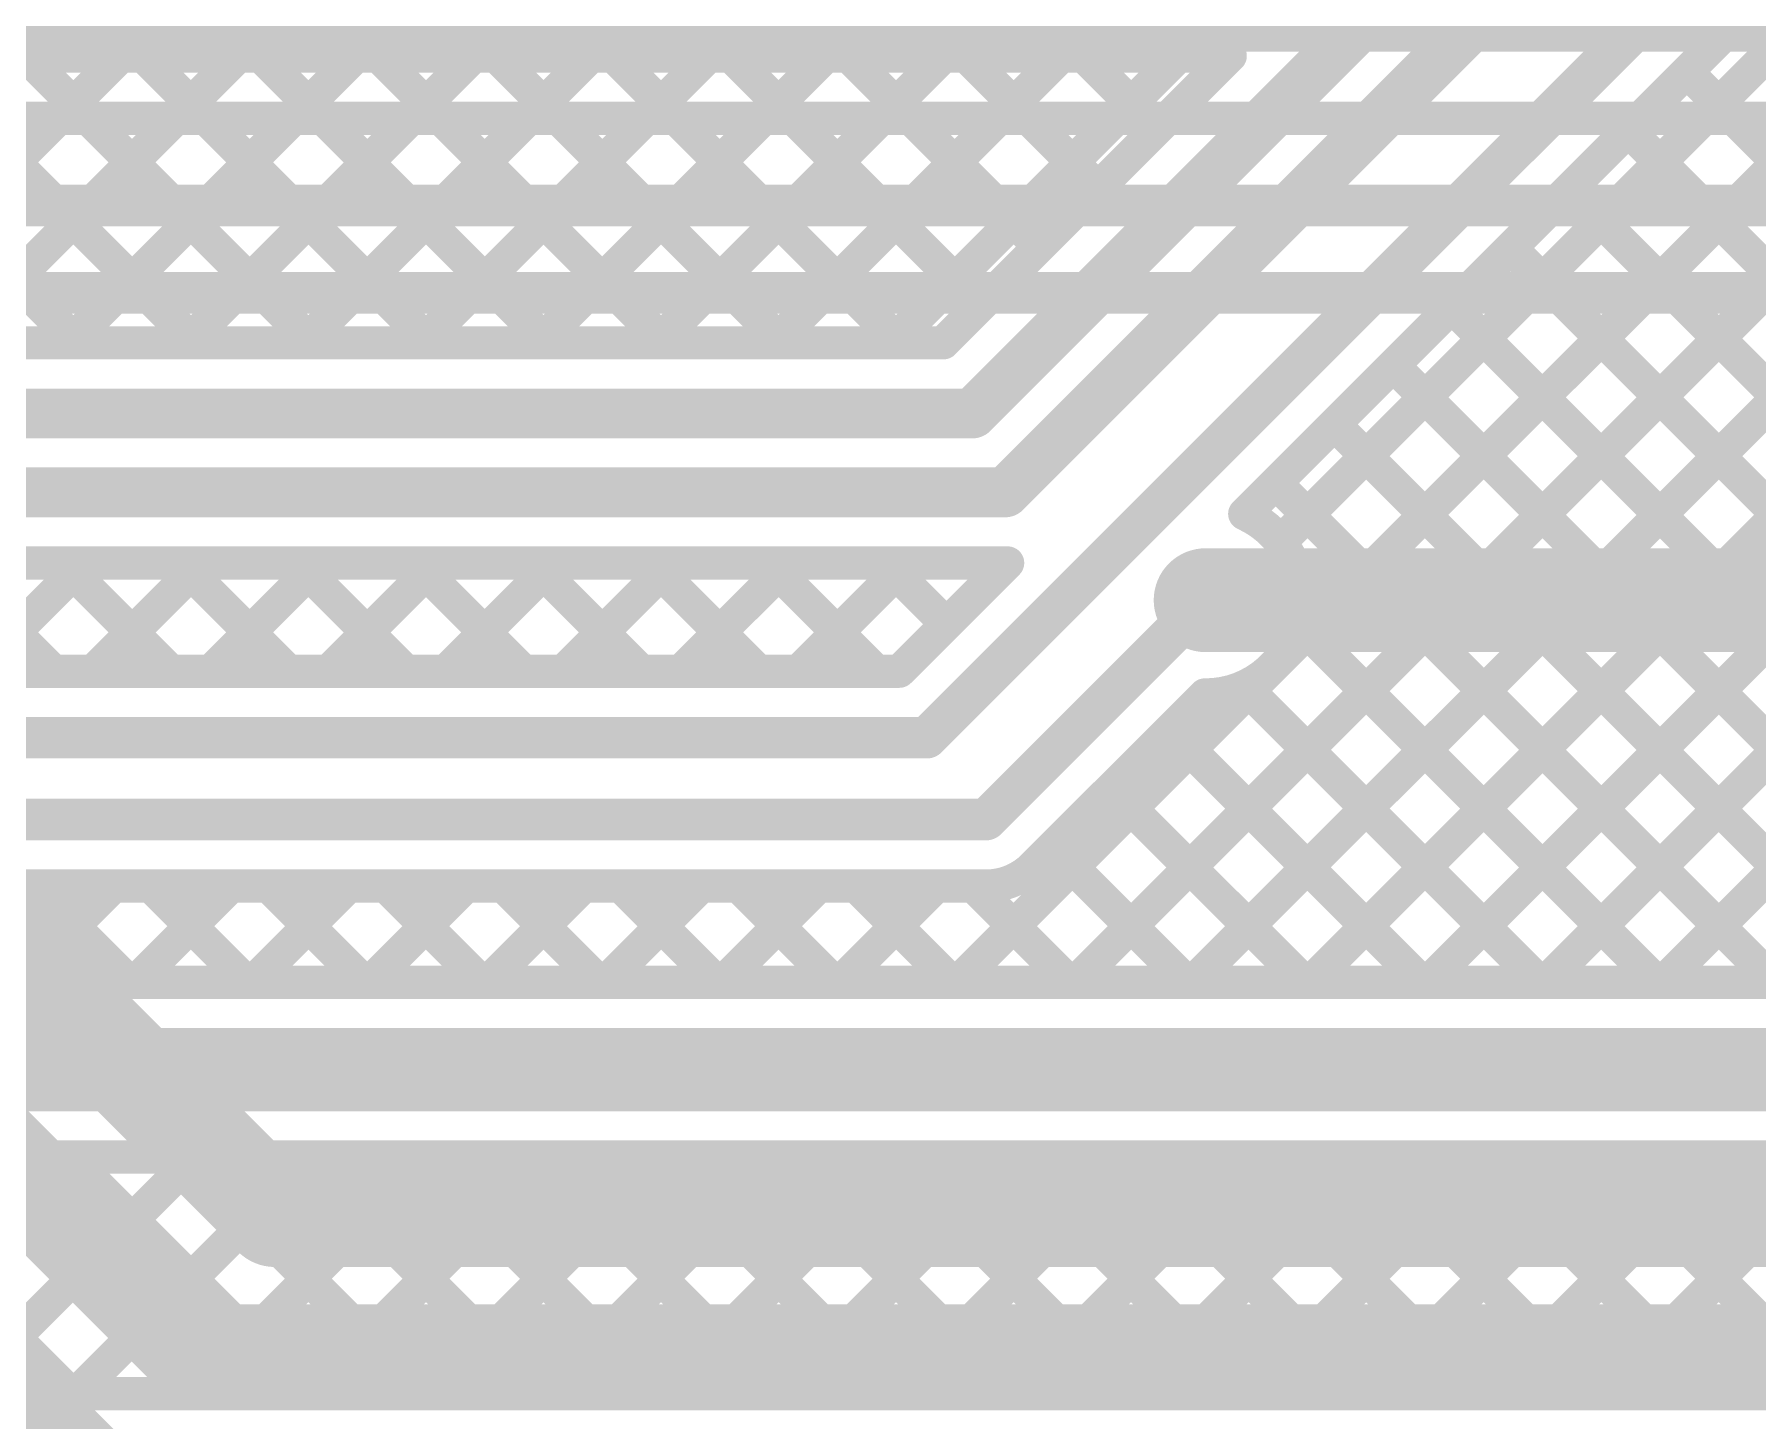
# Model space of a CAD drawing. Header units: millimetres. Extents: x 0 to 214, y 0 to 214.
# Drawn here: x 3.6441 to 4.0588, y 2.8385 to 3.1722 of the extents above; entities that cross this region are included whole.
import ezdxf

# ---------------------------------------------------------------- set-up
doc = ezdxf.new("R2010")
doc.units = ezdxf.units.MM
doc.header["$MEASUREMENT"] = 0
for name, color, linetype in [('BottomLayer', 5, 'Continuous'), ('BottomSolder', 6, 'Continuous'), ('TopLayer', 1, 'Continuous'), ('TopSolder', 216, 'Continuous'), ('ViaHoleLayer', 16, 'Continuous')]:
    doc.layers.add(name, color=color, linetype=linetype)

msp = doc.modelspace()

# ---------------------------------------------------------------- hatches: boundary and pattern name
at = {"layer": 'BottomLayer'}
h = msp.add_hatch(color=5, dxfattribs=at)
edge = h.paths.add_edge_path()
edge.add_arc((3.926, 3.036), 0.01181, 0, 360)
at = {"layer": 'BottomSolder'}
h = msp.add_hatch(color=6, dxfattribs=at)
edge = h.paths.add_edge_path()
edge.add_arc((3.926, 3.036), 0.00991, 0, 360)
at = {"layer": 'TopLayer'}
h = msp.add_hatch(color=1, dxfattribs=at)
edge = h.paths.add_edge_path()
edge.add_arc((3.926, 3.036), 0.01181, 0, 360)
at = {"layer": 'TopSolder'}
h = msp.add_hatch(color=216, dxfattribs=at)
edge = h.paths.add_edge_path()
edge.add_arc((3.926, 3.036), 0.00991, 0, 360)
at = {"layer": 'ViaHoleLayer'}
h = msp.add_hatch(color=16, dxfattribs=at)
edge = h.paths.add_edge_path()
edge.add_arc((3.926, 3.036), 0.00591, 0, 360)

# ---------------------------------------------------------------- linework, layer by layer
at = {"layer": 'BottomLayer'}
for points, const_width in [([(3.39665, 3.19335), (3.702, 2.888)], 0.025), ([(3.589, 3.173), (4.9071, 3.173)], 0.01), ([(3.568, 3.152), (4.8984, 3.152)], 0.008), ([(3.549, 3.131), (4.8897, 3.131)], 0.01), ([(3.525, 3.11), (4.881, 3.11)], 0.01), ([(3.926, 3.036), (4.8427, 3.036)], 0.025), ([(3.537, 3.001), (3.684, 2.854)], 0.025), ([(3.533, 2.949), (3.664, 2.818)], 0.025), ([(3.702, 2.888), (5.786, 2.888)], 0.025), ([(3.684, 2.854), (5.686, 2.854)], 0.025)]:
    msp.add_lwpolyline(points, dxfattribs=dict(at, const_width=const_width))
at = {"layer": 'BottomLayer', "const_width": 0.0125}
for points in [[(3.91975, 3.036, 1), (3.93225, 3.036, 1)], [(3.69575, 2.888, 1), (3.70825, 2.888, 1)], [(3.69575, 2.888, 1), (3.70825, 2.888, 1)], [(3.67775, 2.854, 1), (3.69025, 2.854, 1)], [(3.67775, 2.854, 1), (3.69025, 2.854, 1)]]:
    msp.add_lwpolyline(points, format="xyb", close=True, dxfattribs=at)
at = {"layer": 'TopLayer'}
for points, const_width in [([(3.89452, 2.944), (5.04922, 4.0987)], 0.008), ([(3.94269, 3.02045), (5.02094, 4.0987)], 0.008), ([(3.94399, 3.05003), (4.99266, 4.0987)], 0.008), ([(4.03595, 2.944), (5.16605, 4.07411)], 0.008), ([(3.92281, 2.944), (5.00758, 4.02878)], 0.008), ([(3.95109, 2.944), (5.01382, 4.00673)], 0.008), ([(3.86991, 3.08095), (4.78663, 3.99768)], 0.012), ([(3.87778, 3.06195), (4.81222, 3.9964)], 0.012), ([(3.97938, 2.944), (5.02735, 3.99198)], 0.008), ([(4.00766, 2.944), (5.04766, 3.984)], 0.008), ([(3.8589, 3.0029), (4.084, 3.228)], 0.01), ([(3.93541, 3.05678), (4.08382, 3.20519)], 0.008), ([(4.05596, 3.17734), (4.2893, 2.944)], 0.008), ([(3.48211, 3.167), (3.93191, 3.167)], 0.008), ([(3.58547, 3.167), (3.65451, 3.09795)], 0.008), ([(3.59593, 3.09795), (3.66497, 3.167)], 0.008), ([(3.61375, 3.167), (3.6828, 3.09795)], 0.008), ([(3.62421, 3.09795), (3.69326, 3.167)], 0.008), ([(3.64203, 3.167), (3.71108, 3.09795)], 0.008), ([(3.6525, 3.09795), (3.72154, 3.167)], 0.008), ([(3.67032, 3.167), (3.73936, 3.09795)], 0.008), ([(3.68078, 3.09795), (3.74983, 3.167)], 0.008), ([(3.6986, 3.167), (3.76765, 3.09795)], 0.008), ([(3.70907, 3.09795), (3.77811, 3.167)], 0.008), ([(3.72689, 3.167), (3.79593, 3.09795)], 0.008), ([(3.73735, 3.09795), (3.8064, 3.167)], 0.008), ([(3.75517, 3.167), (3.82422, 3.09795)], 0.008), ([(3.76563, 3.09795), (3.83468, 3.167)], 0.008), ([(3.78346, 3.167), (3.8525, 3.09795)], 0.008), ([(3.79392, 3.09795), (3.86296, 3.167)], 0.008), ([(3.81174, 3.167), (3.87183, 3.10691)], 0.008), ([(3.8222, 3.09795), (3.89125, 3.167)], 0.008), ([(3.84002, 3.167), (3.88597, 3.12106)], 0.008), ([(3.85049, 3.09795), (3.91953, 3.167)], 0.008), ([(3.86287, 3.09795), (3.93191, 3.167)], 0.008), ([(3.86831, 3.167), (3.90011, 3.1352)], 0.008), ([(3.89659, 3.167), (3.91425, 3.14934)], 0.008), ([(3.92488, 3.167), (3.92839, 3.16348)], 0.008), ([(4.04182, 3.16319), (4.26101, 2.944)], 0.008), ([(4.02768, 3.14905), (4.23273, 2.944)], 0.008), ([(4.01354, 3.13491), (4.20445, 2.944)], 0.008), ([(3.99939, 3.12077), (4.17616, 2.944)], 0.008), ([(3.98525, 3.10662), (4.14788, 2.944)], 0.008), ([(3.40458, 3.09795), (3.86287, 3.09795)], 0.008), ([(3.97111, 3.09248), (4.11959, 2.944)], 0.008), ([(3.30285, 3.08095), (3.86991, 3.08095)], 0.012), ([(3.95697, 3.07834), (4.09131, 2.944)], 0.008), ([(3.28099, 3.06195), (3.87778, 3.06195)], 0.012), ([(3.94283, 3.0642), (4.06302, 2.944)], 0.008), ([(3.31561, 3.04495), (3.87778, 3.04495)], 0.008), ([(3.62267, 3.04495), (3.64872, 3.0189)], 0.008), ([(3.63001, 3.0189), (3.65607, 3.04495)], 0.008), ([(3.65095, 3.04495), (3.67701, 3.0189)], 0.008), ([(3.65829, 3.0189), (3.68435, 3.04495)], 0.008), ([(3.67923, 3.04495), (3.70529, 3.0189)], 0.008), ([(3.68658, 3.0189), (3.71263, 3.04495)], 0.008), ([(3.70751, 3.04495), (3.73357, 3.0189)], 0.008), ([(3.71486, 3.0189), (3.74092, 3.04495)], 0.008), ([(3.7358, 3.04495), (3.76185, 3.0189)], 0.008), ([(3.74315, 3.0189), (3.7692, 3.04495)], 0.008), ([(3.76408, 3.04495), (3.79014, 3.0189)], 0.008), ([(3.77143, 3.0189), (3.79749, 3.04495)], 0.008), ([(3.79236, 3.04495), (3.81842, 3.0189)], 0.008), ([(3.79972, 3.0189), (3.82577, 3.04495)], 0.008), ([(3.82065, 3.04495), (3.8467, 3.0189)], 0.008), ([(3.828, 3.0189), (3.85406, 3.04495)], 0.008), ([(3.84893, 3.04495), (3.86363, 3.03026)], 0.008), ([(3.85227, 3.0189), (3.87834, 3.04496)], 0.008), ([(3.87319, 2.98319), (3.926, 3.036)], 0.01), ([(3.94816, 3.03058), (4.03474, 2.944)], 0.008), ([(3.86624, 2.944), (3.94155, 3.01931)], 0.008), ([(3.31561, 3.0189), (3.85227, 3.0189)], 0.008), ([(3.93529, 3.01517), (4.00646, 2.944)], 0.008), ([(3.88452, 2.97189), (3.92582, 3.01319)], 0.008), ([(3.28099, 3.0029), (3.8589, 3.0029)], 0.01), ([(3.9174, 3.00477), (3.97817, 2.944)], 0.008), ([(3.90326, 2.99063), (3.94989, 2.944)], 0.008), ([(3.28097, 2.98319), (3.87319, 2.98319)], 0.01), ([(3.88912, 2.97649), (3.9216, 2.944)], 0.008), ([(3.48528, 2.96719), (3.87319, 2.96719)], 0.008), ([(3.63997, 2.944), (3.66316, 2.96719)], 0.008), ([(3.64386, 2.96719), (3.66705, 2.944)], 0.008), ([(3.66825, 2.944), (3.69144, 2.96719)], 0.008), ([(3.67214, 2.96719), (3.69534, 2.944)], 0.008), ([(3.69653, 2.944), (3.71973, 2.96719)], 0.008), ([(3.70043, 2.96719), (3.72362, 2.944)], 0.008), ([(3.72482, 2.944), (3.74801, 2.96719)], 0.008), ([(3.72871, 2.96719), (3.7519, 2.944)], 0.008), ([(3.7531, 2.944), (3.7763, 2.96719)], 0.008), ([(3.75699, 2.96719), (3.78019, 2.944)], 0.008), ([(3.78139, 2.944), (3.80458, 2.96719)], 0.008), ([(3.78527, 2.96719), (3.80847, 2.944)], 0.008), ([(3.80967, 2.944), (3.83286, 2.96719)], 0.008), ([(3.81356, 2.96719), (3.83675, 2.944)], 0.008), ([(3.83796, 2.944), (3.86115, 2.96719)], 0.008), ([(3.84184, 2.96719), (3.86503, 2.944)], 0.008), ([(3.87013, 2.96719), (3.89332, 2.944)], 0.008), ([(3.48598, 2.944), (4.48362, 2.944)], 0.008), ([(3.446, 2.923), (4.49232, 2.923)], 0.02), ([(3.54326, 2.902), (4.4798, 2.902)], 0.008), ([(3.59591, 2.902), (3.65291, 2.845)], 0.008), ([(3.59753, 2.845), (3.65453, 2.902)], 0.008), ([(3.6242, 2.902), (3.6812, 2.845)], 0.008), ([(3.62582, 2.845), (3.68282, 2.902)], 0.008), ([(3.65248, 2.902), (3.70948, 2.845)], 0.008), ([(3.6541, 2.845), (3.7111, 2.902)], 0.008), ([(3.68077, 2.902), (3.73777, 2.845)], 0.008), ([(3.68239, 2.845), (3.73939, 2.902)], 0.008), ([(3.70905, 2.902), (3.76605, 2.845)], 0.008), ([(3.71067, 2.845), (3.76767, 2.902)], 0.008), ([(3.73733, 2.902), (3.79433, 2.845)], 0.008), ([(3.73896, 2.845), (3.79596, 2.902)], 0.008), ([(3.76562, 2.902), (3.82262, 2.845)], 0.008), ([(3.76724, 2.845), (3.82424, 2.902)], 0.008), ([(3.7939, 2.902), (3.8509, 2.845)], 0.008), ([(3.79552, 2.845), (3.85252, 2.902)], 0.008), ([(3.82219, 2.902), (3.87919, 2.845)], 0.008), ([(3.82381, 2.845), (3.88081, 2.902)], 0.008), ([(3.85047, 2.902), (3.90747, 2.845)], 0.008), ([(3.85209, 2.845), (3.90909, 2.902)], 0.008), ([(3.87875, 2.902), (3.93575, 2.845)], 0.008), ([(3.88038, 2.845), (3.93738, 2.902)], 0.008), ([(3.90703, 2.902), (3.96403, 2.845)], 0.008), ([(3.90866, 2.845), (3.96566, 2.902)], 0.008), ([(3.93532, 2.902), (3.99232, 2.845)], 0.008), ([(3.93695, 2.845), (3.99395, 2.902)], 0.008), ([(3.9636, 2.902), (4.0206, 2.845)], 0.008), ([(3.96523, 2.845), (4.02223, 2.902)], 0.008), ([(3.99189, 2.902), (4.04889, 2.845)], 0.008), ([(3.99351, 2.845), (4.05051, 2.902)], 0.008), ([(4.02017, 2.902), (4.07717, 2.845)], 0.008), ([(4.0218, 2.845), (4.0788, 2.902)], 0.008), ([(4.04846, 2.902), (4.10546, 2.845)], 0.008), ([(4.05008, 2.845), (4.10708, 2.902)], 0.008), ([(3.51996, 2.845), (4.4228, 2.845)], 0.008)]:
    msp.add_lwpolyline(points, dxfattribs=dict(at, const_width=const_width))
for points, const_width in [([(3.64003, 3.167, 1), (3.64403, 3.167, 1)], 0.004), ([(3.66297, 3.167, 1), (3.66697, 3.167, 1)], 0.004), ([(3.66832, 3.167, 1), (3.67232, 3.167, 1)], 0.004), ([(3.69126, 3.167, 1), (3.69526, 3.167, 1)], 0.004), ([(3.6966, 3.167, 1), (3.7006, 3.167, 1)], 0.004), ([(3.71954, 3.167, 1), (3.72354, 3.167, 1)], 0.004), ([(3.72489, 3.167, 1), (3.72889, 3.167, 1)], 0.004), ([(3.74783, 3.167, 1), (3.75183, 3.167, 1)], 0.004), ([(3.75317, 3.167, 1), (3.75717, 3.167, 1)], 0.004), ([(3.77611, 3.167, 1), (3.78011, 3.167, 1)], 0.004), ([(3.78146, 3.167, 1), (3.78546, 3.167, 1)], 0.004), ([(3.8044, 3.167, 1), (3.8084, 3.167, 1)], 0.004), ([(3.80974, 3.167, 1), (3.81374, 3.167, 1)], 0.004), ([(3.83268, 3.167, 1), (3.83668, 3.167, 1)], 0.004), ([(3.83802, 3.167, 1), (3.84202, 3.167, 1)], 0.004), ([(3.86097, 3.167, 1), (3.86497, 3.167, 1)], 0.004), ([(3.86631, 3.167, 1), (3.87031, 3.167, 1)], 0.004), ([(3.88925, 3.167, 1), (3.89325, 3.167, 1)], 0.004), ([(3.89459, 3.167, 1), (3.89859, 3.167, 1)], 0.004), ([(3.91753, 3.167, 1), (3.92153, 3.167, 1)], 0.004), ([(3.92288, 3.167, 1), (3.92688, 3.167, 1)], 0.004), ([(3.92991, 3.167, 1), (3.93391, 3.167, 1)], 0.004), ([(3.92991, 3.167, 1), (3.93391, 3.167, 1)], 0.004), ([(3.92639, 3.16348, 1), (3.93039, 3.16348, 1)], 0.004), ([(4.03982, 3.16319, 1), (4.04382, 3.16319, 1)], 0.004), ([(3.91225, 3.14934, 1), (3.91625, 3.14934, 1)], 0.004), ([(4.02568, 3.14905, 1), (4.02968, 3.14905, 1)], 0.004), ([(3.89811, 3.1352, 1), (3.90211, 3.1352, 1)], 0.004), ([(4.01154, 3.13491, 1), (4.01554, 3.13491, 1)], 0.004), ([(3.88397, 3.12106, 1), (3.88797, 3.12106, 1)], 0.004), ([(3.99739, 3.12077, 1), (4.00139, 3.12077, 1)], 0.004), ([(3.86983, 3.10691, 1), (3.87383, 3.10691, 1)], 0.004), ([(3.98325, 3.10662, 1), (3.98725, 3.10662, 1)], 0.004), ([(3.6505, 3.09795, 1), (3.6545, 3.09795, 1)], 0.004), ([(3.65251, 3.09795, 1), (3.65651, 3.09795, 1)], 0.004), ([(3.67878, 3.09795, 1), (3.68278, 3.09795, 1)], 0.004), ([(3.6808, 3.09795, 1), (3.6848, 3.09795, 1)], 0.004), ([(3.70707, 3.09795, 1), (3.71107, 3.09795, 1)], 0.004), ([(3.70908, 3.09795, 1), (3.71308, 3.09795, 1)], 0.004), ([(3.73535, 3.09795, 1), (3.73935, 3.09795, 1)], 0.004), ([(3.73736, 3.09795, 1), (3.74136, 3.09795, 1)], 0.004), ([(3.76363, 3.09795, 1), (3.76763, 3.09795, 1)], 0.004), ([(3.76565, 3.09795, 1), (3.76965, 3.09795, 1)], 0.004), ([(3.79192, 3.09795, 1), (3.79592, 3.09795, 1)], 0.004), ([(3.79393, 3.09795, 1), (3.79793, 3.09795, 1)], 0.004), ([(3.8202, 3.09795, 1), (3.8242, 3.09795, 1)], 0.004), ([(3.82222, 3.09795, 1), (3.82622, 3.09795, 1)], 0.004), ([(3.84849, 3.09795, 1), (3.85249, 3.09795, 1)], 0.004), ([(3.8505, 3.09795, 1), (3.8545, 3.09795, 1)], 0.004), ([(3.86087, 3.09795, 1), (3.86487, 3.09795, 1)], 0.004), ([(3.86087, 3.09795, 1), (3.86487, 3.09795, 1)], 0.004), ([(3.96911, 3.09248, 1), (3.97311, 3.09248, 1)], 0.004), ([(3.86691, 3.08095, 1), (3.87291, 3.08095, 1)], 0.006), ([(3.86691, 3.08095, 1), (3.87291, 3.08095, 1)], 0.006), ([(3.95497, 3.07834, 1), (3.95897, 3.07834, 1)], 0.004), ([(3.87478, 3.06195, 1), (3.88078, 3.06195, 1)], 0.006), ([(3.87478, 3.06195, 1), (3.88078, 3.06195, 1)], 0.006), ([(3.94083, 3.0642, 1), (3.94483, 3.0642, 1)], 0.004), ([(3.93341, 3.05678, 1), (3.93741, 3.05678, 1)], 0.004), ([(3.93341, 3.05678, 1), (3.93741, 3.05678, 1)], 0.004), ([(3.94199, 3.05003, 1), (3.94599, 3.05003, 1)], 0.004), ([(3.64895, 3.04495, 1), (3.65295, 3.04495, 1)], 0.004), ([(3.65407, 3.04495, 1), (3.65807, 3.04495, 1)], 0.004), ([(3.67723, 3.04495, 1), (3.68123, 3.04495, 1)], 0.004), ([(3.68235, 3.04495, 1), (3.68635, 3.04495, 1)], 0.004), ([(3.70551, 3.04495, 1), (3.70951, 3.04495, 1)], 0.004), ([(3.71063, 3.04495, 1), (3.71463, 3.04495, 1)], 0.004), ([(3.7338, 3.04495, 1), (3.7378, 3.04495, 1)], 0.004), ([(3.73892, 3.04495, 1), (3.74292, 3.04495, 1)], 0.004), ([(3.76208, 3.04495, 1), (3.76608, 3.04495, 1)], 0.004), ([(3.7672, 3.04495, 1), (3.7712, 3.04495, 1)], 0.004), ([(3.79036, 3.04495, 1), (3.79436, 3.04495, 1)], 0.004), ([(3.79549, 3.04495, 1), (3.79949, 3.04495, 1)], 0.004), ([(3.81865, 3.04495, 1), (3.82265, 3.04495, 1)], 0.004), ([(3.82377, 3.04495, 1), (3.82777, 3.04495, 1)], 0.004), ([(3.84693, 3.04495, 1), (3.85093, 3.04495, 1)], 0.004), ([(3.85206, 3.04495, 1), (3.85606, 3.04495, 1)], 0.004), ([(3.87578, 3.04495, 1), (3.87978, 3.04495, 1)], 0.004), ([(3.87634, 3.04496, 1), (3.88034, 3.04496, 1)], 0.004), ([(3.9235, 3.036, 1), (3.9285, 3.036, 1)], 0.005), ([(3.94681, 3.036, 1), (3.95081, 3.036, 1)], 0.004), ([(3.94681, 3.036, 1), (3.95081, 3.036, 1)], 0.004), ([(3.86163, 3.03026, 1), (3.86563, 3.03026, 1)], 0.004), ([(3.94616, 3.03058, 1), (3.95016, 3.03058, 1)], 0.004), ([(3.93955, 3.01931, 1), (3.94355, 3.01931, 1)], 0.004), ([(3.94069, 3.02045, 1), (3.94469, 3.02045, 1)], 0.004), ([(3.64672, 3.0189, 1), (3.65072, 3.0189, 1)], 0.004), ([(3.65629, 3.0189, 1), (3.66029, 3.0189, 1)], 0.004), ([(3.67501, 3.0189, 1), (3.67901, 3.0189, 1)], 0.004), ([(3.68458, 3.0189, 1), (3.68858, 3.0189, 1)], 0.004), ([(3.70329, 3.0189, 1), (3.70729, 3.0189, 1)], 0.004), ([(3.71286, 3.0189, 1), (3.71686, 3.0189, 1)], 0.004), ([(3.73157, 3.0189, 1), (3.73557, 3.0189, 1)], 0.004), ([(3.74115, 3.0189, 1), (3.74515, 3.0189, 1)], 0.004), ([(3.75985, 3.0189, 1), (3.76385, 3.0189, 1)], 0.004), ([(3.76943, 3.0189, 1), (3.77343, 3.0189, 1)], 0.004), ([(3.78814, 3.0189, 1), (3.79214, 3.0189, 1)], 0.004), ([(3.79772, 3.0189, 1), (3.80172, 3.0189, 1)], 0.004), ([(3.81642, 3.0189, 1), (3.82042, 3.0189, 1)], 0.004), ([(3.826, 3.0189, 1), (3.83, 3.0189, 1)], 0.004), ([(3.8447, 3.0189, 1), (3.8487, 3.0189, 1)], 0.004), ([(3.85027, 3.0189, 1), (3.85427, 3.0189, 1)], 0.004), ([(3.85027, 3.0189, 1), (3.85427, 3.0189, 1)], 0.004), ([(3.93329, 3.01517, 1), (3.93729, 3.01517, 1)], 0.004), ([(3.92382, 3.01319, 1), (3.92782, 3.01319, 1)], 0.004), ([(3.92382, 3.01319, 1), (3.92782, 3.01319, 1)], 0.004), ([(3.8564, 3.0029, 1), (3.8614, 3.0029, 1)], 0.005), ([(3.8564, 3.0029, 1), (3.8614, 3.0029, 1)], 0.005), ([(3.9154, 3.00477, 1), (3.9194, 3.00477, 1)], 0.004), ([(3.90126, 2.99063, 1), (3.90526, 2.99063, 1)], 0.004), ([(3.87069, 2.98319, 1), (3.87569, 2.98319, 1)], 0.005), ([(3.87069, 2.98319, 1), (3.87569, 2.98319, 1)], 0.005), ([(3.88712, 2.97649, 1), (3.89112, 2.97649, 1)], 0.004), ([(3.88251, 2.97188, 1), (3.88651, 2.97188, 1)], 0.004), ([(3.88252, 2.97189, 1), (3.88652, 2.97189, 1)], 0.004), ([(3.88252, 2.97189, 1), (3.88652, 2.97189, 1)], 0.004), ([(3.64186, 2.96719, 1), (3.64586, 2.96719, 1)], 0.004), ([(3.66116, 2.96719, 1), (3.66516, 2.96719, 1)], 0.004), ([(3.67014, 2.96719, 1), (3.67414, 2.96719, 1)], 0.004), ([(3.68944, 2.96719, 1), (3.69344, 2.96719, 1)], 0.004), ([(3.69843, 2.96719, 1), (3.70243, 2.96719, 1)], 0.004), ([(3.71773, 2.96719, 1), (3.72173, 2.96719, 1)], 0.004), ([(3.72671, 2.96719, 1), (3.73071, 2.96719, 1)], 0.004), ([(3.74601, 2.96719, 1), (3.75001, 2.96719, 1)], 0.004), ([(3.75499, 2.96719, 1), (3.75899, 2.96719, 1)], 0.004), ([(3.7743, 2.96719, 1), (3.7783, 2.96719, 1)], 0.004), ([(3.78327, 2.96719, 1), (3.78727, 2.96719, 1)], 0.004), ([(3.80258, 2.96719, 1), (3.80658, 2.96719, 1)], 0.004), ([(3.81156, 2.96719, 1), (3.81556, 2.96719, 1)], 0.004), ([(3.83086, 2.96719, 1), (3.83486, 2.96719, 1)], 0.004), ([(3.83984, 2.96719, 1), (3.84384, 2.96719, 1)], 0.004), ([(3.85915, 2.96719, 1), (3.86315, 2.96719, 1)], 0.004), ([(3.86813, 2.96719, 1), (3.87213, 2.96719, 1)], 0.004), ([(3.87119, 2.96719, 1), (3.87519, 2.96719, 1)], 0.004), ([(3.87119, 2.96719, 1), (3.87519, 2.96719, 1)], 0.004), ([(3.87119, 2.96719, 1), (3.87519, 2.96719, 1)], 0.004), ([(3.66505, 2.944, 1), (3.66905, 2.944, 1)], 0.004), ([(3.66625, 2.944, 1), (3.67025, 2.944, 1)], 0.004), ([(3.69333, 2.944, 1), (3.69733, 2.944, 1)], 0.004), ([(3.69453, 2.944, 1), (3.69853, 2.944, 1)], 0.004), ([(3.72162, 2.944, 1), (3.72562, 2.944, 1)], 0.004), ([(3.72282, 2.944, 1), (3.72682, 2.944, 1)], 0.004), ([(3.7499, 2.944, 1), (3.7539, 2.944, 1)], 0.004), ([(3.7511, 2.944, 1), (3.7551, 2.944, 1)], 0.004), ([(3.77819, 2.944, 1), (3.78219, 2.944, 1)], 0.004), ([(3.77939, 2.944, 1), (3.78339, 2.944, 1)], 0.004), ([(3.80647, 2.944, 1), (3.81047, 2.944, 1)], 0.004), ([(3.80767, 2.944, 1), (3.81167, 2.944, 1)], 0.004), ([(3.83475, 2.944, 1), (3.83875, 2.944, 1)], 0.004), ([(3.83596, 2.944, 1), (3.83996, 2.944, 1)], 0.004), ([(3.86303, 2.944, 1), (3.86703, 2.944, 1)], 0.004), ([(3.86424, 2.944, 1), (3.86824, 2.944, 1)], 0.004), ([(3.89132, 2.944, 1), (3.89532, 2.944, 1)], 0.004), ([(3.89252, 2.944, 1), (3.89652, 2.944, 1)], 0.004), ([(3.9196, 2.944, 1), (3.9236, 2.944, 1)], 0.004), ([(3.92081, 2.944, 1), (3.92481, 2.944, 1)], 0.004), ([(3.94789, 2.944, 1), (3.95189, 2.944, 1)], 0.004), ([(3.94909, 2.944, 1), (3.95309, 2.944, 1)], 0.004), ([(3.97617, 2.944, 1), (3.98017, 2.944, 1)], 0.004), ([(3.97738, 2.944, 1), (3.98138, 2.944, 1)], 0.004), ([(4.00446, 2.944, 1), (4.00846, 2.944, 1)], 0.004), ([(4.00566, 2.944, 1), (4.00966, 2.944, 1)], 0.004), ([(4.03274, 2.944, 1), (4.03674, 2.944, 1)], 0.004), ([(4.03395, 2.944, 1), (4.03795, 2.944, 1)], 0.004), ([(3.65048, 2.902, 1), (3.65448, 2.902, 1)], 0.004), ([(3.65253, 2.902, 1), (3.65653, 2.902, 1)], 0.004), ([(3.67877, 2.902, 1), (3.68277, 2.902, 1)], 0.004), ([(3.68082, 2.902, 1), (3.68482, 2.902, 1)], 0.004), ([(3.70705, 2.902, 1), (3.71105, 2.902, 1)], 0.004), ([(3.7091, 2.902, 1), (3.7131, 2.902, 1)], 0.004), ([(3.73534, 2.902, 1), (3.73934, 2.902, 1)], 0.004), ([(3.73739, 2.902, 1), (3.74139, 2.902, 1)], 0.004), ([(3.76362, 2.902, 1), (3.76762, 2.902, 1)], 0.004), ([(3.76567, 2.902, 1), (3.76967, 2.902, 1)], 0.004), ([(3.7919, 2.902, 1), (3.7959, 2.902, 1)], 0.004), ([(3.79396, 2.902, 1), (3.79796, 2.902, 1)], 0.004), ([(3.82019, 2.902, 1), (3.82419, 2.902, 1)], 0.004), ([(3.82224, 2.902, 1), (3.82624, 2.902, 1)], 0.004), ([(3.84847, 2.902, 1), (3.85247, 2.902, 1)], 0.004), ([(3.85052, 2.902, 1), (3.85452, 2.902, 1)], 0.004), ([(3.87675, 2.902, 1), (3.88075, 2.902, 1)], 0.004), ([(3.87881, 2.902, 1), (3.88281, 2.902, 1)], 0.004), ([(3.90503, 2.902, 1), (3.90903, 2.902, 1)], 0.004), ([(3.90709, 2.902, 1), (3.91109, 2.902, 1)], 0.004), ([(3.93332, 2.902, 1), (3.93732, 2.902, 1)], 0.004), ([(3.93538, 2.902, 1), (3.93938, 2.902, 1)], 0.004), ([(3.9616, 2.902, 1), (3.9656, 2.902, 1)], 0.004), ([(3.96366, 2.902, 1), (3.96766, 2.902, 1)], 0.004), ([(3.98989, 2.902, 1), (3.99389, 2.902, 1)], 0.004), ([(3.99195, 2.902, 1), (3.99595, 2.902, 1)], 0.004), ([(4.01817, 2.902, 1), (4.02217, 2.902, 1)], 0.004), ([(4.02023, 2.902, 1), (4.02423, 2.902, 1)], 0.004), ([(4.04646, 2.902, 1), (4.05046, 2.902, 1)], 0.004), ([(4.04851, 2.902, 1), (4.05251, 2.902, 1)], 0.004), ([(3.65091, 2.845, 1), (3.65491, 2.845, 1)], 0.004), ([(3.6521, 2.845, 1), (3.6561, 2.845, 1)], 0.004), ([(3.6792, 2.845, 1), (3.6832, 2.845, 1)], 0.004), ([(3.68039, 2.845, 1), (3.68439, 2.845, 1)], 0.004), ([(3.70748, 2.845, 1), (3.71148, 2.845, 1)], 0.004), ([(3.70867, 2.845, 1), (3.71267, 2.845, 1)], 0.004), ([(3.73577, 2.845, 1), (3.73977, 2.845, 1)], 0.004), ([(3.73696, 2.845, 1), (3.74096, 2.845, 1)], 0.004), ([(3.76405, 2.845, 1), (3.76805, 2.845, 1)], 0.004), ([(3.76524, 2.845, 1), (3.76924, 2.845, 1)], 0.004), ([(3.79234, 2.845, 1), (3.79634, 2.845, 1)], 0.004), ([(3.79352, 2.845, 1), (3.79752, 2.845, 1)], 0.004), ([(3.82062, 2.845, 1), (3.82462, 2.845, 1)], 0.004), ([(3.82181, 2.845, 1), (3.82581, 2.845, 1)], 0.004), ([(3.8489, 2.845, 1), (3.8529, 2.845, 1)], 0.004), ([(3.85009, 2.845, 1), (3.85409, 2.845, 1)], 0.004), ([(3.87719, 2.845, 1), (3.88119, 2.845, 1)], 0.004), ([(3.87838, 2.845, 1), (3.88238, 2.845, 1)], 0.004), ([(3.90547, 2.845, 1), (3.90947, 2.845, 1)], 0.004), ([(3.90666, 2.845, 1), (3.91066, 2.845, 1)], 0.004), ([(3.93375, 2.845, 1), (3.93775, 2.845, 1)], 0.004), ([(3.93495, 2.845, 1), (3.93895, 2.845, 1)], 0.004), ([(3.96203, 2.845, 1), (3.96603, 2.845, 1)], 0.004), ([(3.96323, 2.845, 1), (3.96723, 2.845, 1)], 0.004), ([(3.99032, 2.845, 1), (3.99432, 2.845, 1)], 0.004), ([(3.99151, 2.845, 1), (3.99551, 2.845, 1)], 0.004), ([(4.0186, 2.845, 1), (4.0226, 2.845, 1)], 0.004), ([(4.0198, 2.845, 1), (4.0238, 2.845, 1)], 0.004), ([(4.04689, 2.845, 1), (4.05089, 2.845, 1)], 0.004), ([(4.04808, 2.845, 1), (4.05208, 2.845, 1)], 0.004)]:
    msp.add_lwpolyline(points, format="xyb", close=True, dxfattribs=dict(at, const_width=const_width))
at = {"layer": 'TopLayer', "const_width": 0.008}
for points in [[(3.93541, 3.05678, -0.294517), (3.94881, 3.036)], [(3.94881, 3.036, -0.416564), (3.92582, 3.01319)], [(3.88452, 2.97189, -0.199231), (3.87319, 2.96719)], [(3.88451, 2.97188, -0.198912), (3.87319, 2.96719)]]:
    msp.add_lwpolyline(points, format="xyb", dxfattribs=at)

doc.saveas('drawing.dxf')
